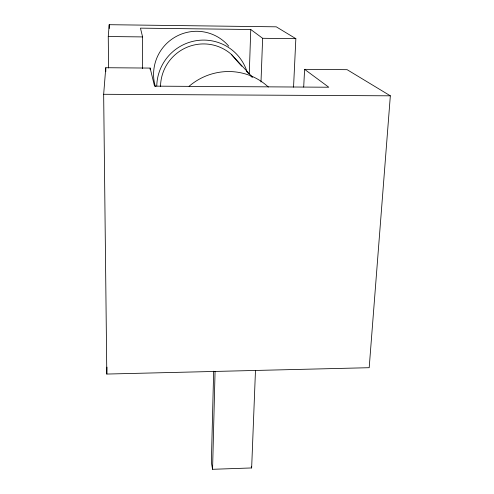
<?xml version="1.0" encoding="UTF-8"?>
<svg xmlns="http://www.w3.org/2000/svg" width="494" height="494" viewBox="0 0 494 494"><rect width="100%" height="100%" fill="white"/><g stroke="black" fill="none" stroke-linecap="round" stroke-linejoin="round"><path stroke-width="0.74" d="M142.556 68.549L142.587 36.914L140.457 28.139L250.767 29.504L262.635 38.291L295.85 38.668L293.547 87.166M150.145 69.617L150.145 68.079L105.778 67.715L103.66 94.286L106.803 374.057L369.191 367.703L390.34 95.817L347.128 69.685L304.6 69.339L303.699 87.043M106.803 374.057L106.957 367.128M213.655 371.216L211.364 462.551L212.568 469.3L251.65 467.948L255.478 370.475M212.568 469.3L215.069 371.451M249.266 74.02L250.767 29.504M260.999 82.01L262.635 38.291M108.563 67.999L108.26 36.525L109.205 24.7L276.263 26.824L295.85 38.668M103.66 94.286L390.34 95.817M108.26 36.525L142.587 36.914M304.6 69.339L328.782 87.228L154.529 86.141L150.145 68.079M160.525 86.567A42.762 42.194 -44.3 0 1 185.905 47.751A42.762 42.194 -44.3 0 1 231.427 54.445L252.619 77.373M238.664 62.824L241.801 66.227M246.5 71.34L248.587 73.606M250.674 75.878L251.718 77.015M231.427 54.445L238.182 62.269M251.279 466.453L251.65 467.948M105.778 67.715L105.815 71.568M109.205 24.7L109.236 28.547M189.103 86.259A59.552 57.903 -32.8 0 1 268.347 87.037M156.771 86.024A46.51 45.893 -44.3 0 1 196.248 40.675A46.51 45.893 -44.3 0 1 246.969 71.55M155.363 86.629A42.867 42.422 -52.9 0 1 175.938 36.618A42.867 42.422 -52.9 0 1 228.747 46.17"/></g></svg>
